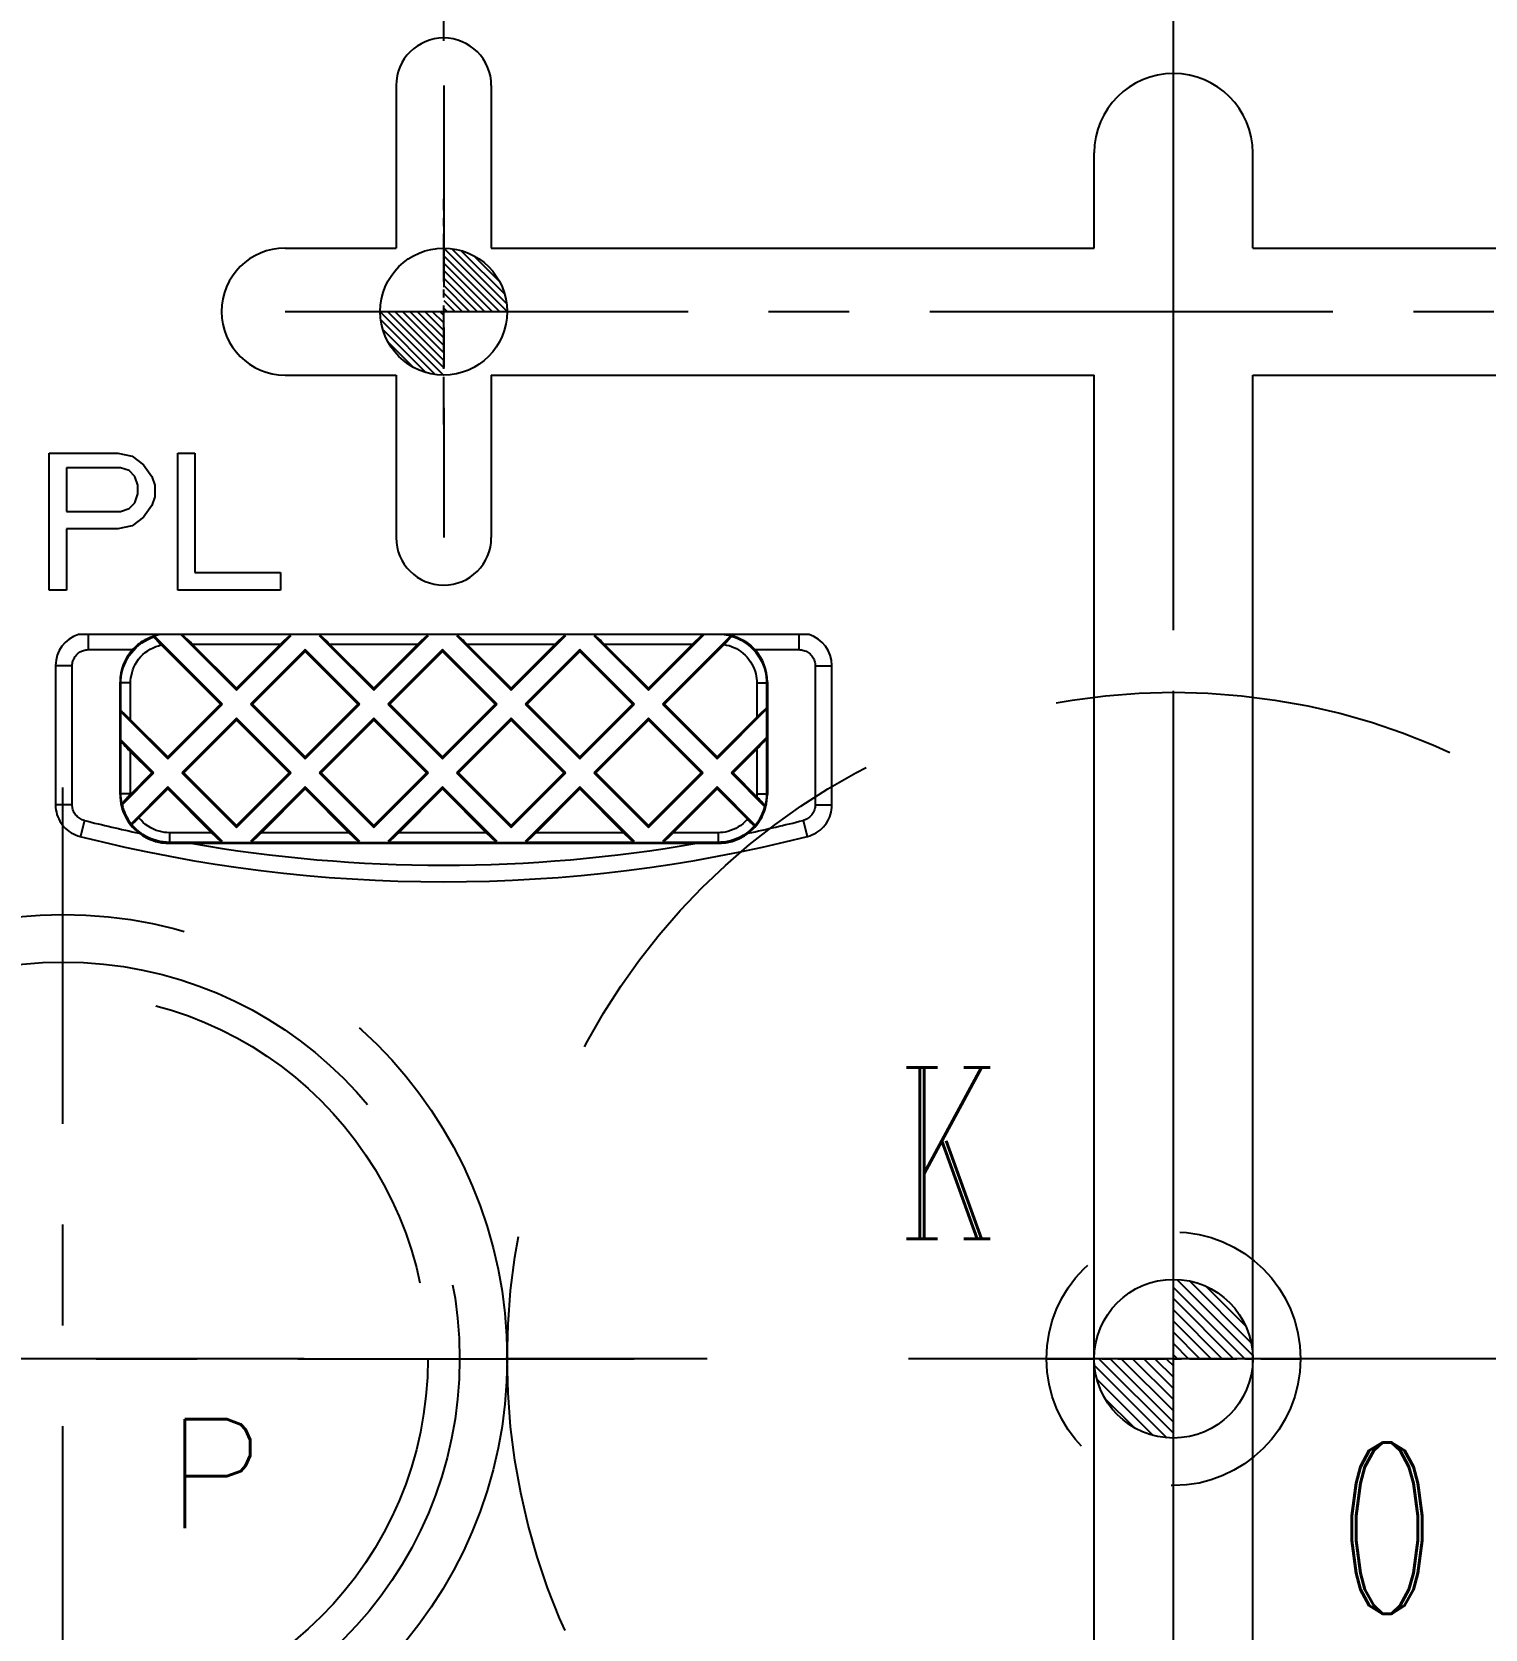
# Model space of a CAD drawing. Header units: inches. Extents: x 139745 to 140613, y -44509 to -43895.
# Drawn here: x 140148.6 to 140194.4, y -44077.8 to -44027.5 of the extents above; entities that cross this region are included whole.
import ezdxf

# ---------------------------------------------------------------- set-up
doc = ezdxf.new("R2010")
doc.units = ezdxf.units.IN
doc.header["$LTSCALE"] = 2
doc.header["$MEASUREMENT"] = 0
for name, pattern in [('CENTER', [50.8, 31.75, -6.35, 6.35, -6.35]), ('CENTER2', [1.125, 0.75, -0.125, 0.125, -0.125]), ('HIDDEN', [9.525, 6.35, -3.175]), ('HIDDEN2', [4.7625, 3.175, -1.5875])]:
    doc.linetypes.add(name, pattern=pattern)
doc.layers.get('0').update_dxf_attribs({"linetype": 'CONTINUOUS'})
for name, color, linetype in [('CAV-COR', 1, 'CONTINUOUS'), ('DEFAULT_1', 7, 'CENTER'), ('PIN', 4, 'CONTINUOUS'), ('PIN-H', 2, 'HIDDEN2'), ('Ru', 8, 'CONTINUOUS'), ('SP', 3, 'CONTINUOUS')]:
    doc.layers.add(name, color=color, linetype=linetype)
doc.layers.add('dim', color=3, linetype='CONTINUOUS', lineweight=15)
doc.styles.add('ROMANC', font='romanc', dxfattribs={"width": 0.6, "height": 1})
doc.styles.get("Standard").update_dxf_attribs({"font": 'txt.shx', "width": 0.67})

# ---------------------------------------------------------------- blocks, each defined once
blk = doc.blocks.new('20160905.191121')
at = {"color": 8, "linetype": 'HIDDEN'}
blk.add_circle((0, 0), 14, dxfattribs=at)
at = {"layer": 'SP', "linetype": 'CENTER', "ltscale": 0.25}
for p, q in [((0, -18), (0, 18)), ((-18, 0), (18, 0))]:
    blk.add_line(p, q, dxfattribs=at)
at = {"layer": 'SP', "linetype": 'HIDDEN'}
for radius in [12.5, 11.5]:
    blk.add_circle((0, 0), radius, dxfattribs=at)
at = {"layer": 'dim', "insert": (-3.966, -4.537), "char_height": 3.0475, "attachment_point": 5}
blk.add_mtext('Ø25', dxfattribs=at)
at = {"layer": 'SP'}
for s, p in [('S', (-4.561, 2.519)), ('P', (3.25, -5.343))]:
    blk.add_text(s, height=3.436, dxfattribs=at).set_placement(p)

msp = doc.modelspace()

# ---------------------------------------------------------------- hatches: boundary and pattern name
at = {"layer": 'PIN', "linetype": 'Continuous'}
h = msp.add_hatch(dxfattribs=at)
h.set_pattern_fill('ANSI31', color=155, scale=1.333333, angle=90, style=0)
h.set_pattern_definition([(135, (140344.06835, -44048.93252), (-0.11785113, -0.11785113), [])])
h.paths.add_polyline_path([(140161.595, -44036.275), (140159.595, -44036.275, 0.414214), (140161.595, -44038.275)])
h.paths.add_polyline_path([(140161.595, -44034.275), (140161.595, -44036.275), (140163.595, -44036.275, 0.414214)])
h = msp.add_hatch(dxfattribs=at)
h.set_pattern_fill('ANSI31', color=5, scale=2, angle=90, style=0)
h.set_pattern_definition([(135, (140389.87746, -44083.5147), (-0.1767767, -0.1767767), [])])
h.paths.add_polyline_path([(140184.595, -44069.275), (140182.095, -44069.275, 0.414214), (140184.595, -44071.775)])
h.paths.add_polyline_path([(140184.595, -44066.775), (140184.595, -44069.275), (140187.095, -44069.275, 0.414214)])

# ---------------------------------------------------------------- linework, layer by layer
at = {"linetype": 'CENTER', "ltscale": 0.5}
for p, q in [((140184.595, -44194.275), (140184.595, -43944.275)), ((140309.595, -44069.275), (140059.595, -44069.275))]:
    msp.add_line(p, q, dxfattribs=at)
at = {"color": 251, "linetype": 'HIDDEN'}
msp.add_circle((140184.595, -44069.275), 21, dxfattribs=at)
at = {"layer": 'CAV-COR', "linetype": 'ByBlock'}
for p, q in [((140149.165, -44045.053), (140149.165, -44040.737)), ((140149.165, -44040.737), (140151.322, -44040.737)), ((140149.704, -44041.197), (140149.704, -44042.574)), ((140151.412, -44041.197), (140149.704, -44041.197)), ((140151.322, -44040.737), (140151.772, -44040.829)), ((140151.682, -44041.288), (140151.412, -44041.197)), ((140151.772, -44040.829), (140152.132, -44041.105)), ((140152.132, -44041.105), (140152.401, -44041.472)), ((140153.211, -44045.053), (140153.211, -44040.737)), ((140153.211, -44040.737), (140153.75, -44040.737)), ((140153.75, -44040.737), (140153.75, -44044.502)), ((140151.862, -44041.472), (140151.682, -44041.288)), ((140151.952, -44041.748), (140151.862, -44041.472)), ((140152.401, -44041.472), (140152.491, -44041.748)), ((140151.862, -44042.299), (140151.952, -44042.023)), ((140151.952, -44042.023), (140151.952, -44041.748)), ((140152.491, -44042.115), (140152.401, -44042.39)), ((140152.491, -44041.748), (140152.491, -44042.115)), ((140149.704, -44042.574), (140151.412, -44042.574)), ((140151.412, -44042.574), (140151.682, -44042.482)), ((140151.682, -44042.482), (140151.862, -44042.299)), ((140152.401, -44042.39), (140152.132, -44042.758)), ((140149.704, -44043.125), (140149.704, -44045.053)), ((140151.322, -44043.125), (140149.704, -44043.125)), ((140151.772, -44043.033), (140151.322, -44043.125)), ((140152.132, -44042.758), (140151.772, -44043.033)), ((140153.75, -44044.502), (140156.448, -44044.502)), ((140156.448, -44044.502), (140156.448, -44045.053)), ((140149.704, -44045.053), (140149.165, -44045.053)), ((140156.448, -44045.053), (140153.211, -44045.053)), ((140173.109, -44046.452), (140150.082, -44046.452)), ((140150.396, -44046.929), (140150.396, -44046.452)), ((140154.622, -44048.652), (140152.488, -44046.518)), ((140153.305, -44046.452), (140155.064, -44048.21)), ((140153.672, -44046.755), (140155.064, -44048.147)), ((140153.672, -44046.755), (140156.456, -44046.755)), ((140155.064, -44048.21), (140156.786, -44046.488)), ((140155.064, -44048.147), (140156.456, -44046.755)), ((140156.786, -44046.488), (140156.749, -44046.452)), ((140157.706, -44046.452), (140157.669, -44046.488)), ((140157.669, -44046.488), (140159.391, -44048.21)), ((140157.999, -44046.755), (140159.391, -44048.147)), ((140157.999, -44046.755), (140160.783, -44046.755)), ((140159.391, -44048.21), (140161.113, -44046.488)), ((140160.783, -44046.755), (140159.391, -44048.147)), ((140161.113, -44046.488), (140161.077, -44046.452)), ((140162.033, -44046.452), (140161.997, -44046.488)), ((140161.997, -44046.488), (140163.719, -44048.21)), ((140162.327, -44046.755), (140163.719, -44048.147)), ((140162.327, -44046.755), (140165.111, -44046.755)), ((140163.719, -44048.21), (140165.441, -44046.488)), ((140165.111, -44046.755), (140163.719, -44048.147)), ((140165.441, -44046.488), (140165.404, -44046.452)), ((140166.361, -44046.452), (140166.324, -44046.488)), ((140166.324, -44046.488), (140168.046, -44048.21)), ((140168.046, -44048.147), (140166.654, -44046.755)), ((140166.654, -44046.755), (140169.438, -44046.755)), ((140168.046, -44048.21), (140169.805, -44046.452)), ((140169.438, -44046.755), (140168.046, -44048.147)), ((140170.64, -44046.5), (140168.488, -44048.652)), ((140170.433, -44046.77), (140170.463, -44046.74)), ((140172.795, -44046.929), (140172.795, -44046.452)), ((140150.396, -44046.929), (140151.789, -44046.929)), ((140157.227, -44046.93), (140155.505, -44048.652)), ((140157.227, -44046.993), (140155.569, -44048.652)), ((140157.227, -44046.93), (140157.227, -44046.993)), ((140158.949, -44048.652), (140157.227, -44046.93)), ((140157.227, -44046.993), (140158.886, -44048.652)), ((140161.555, -44046.93), (140159.833, -44048.652)), ((140161.555, -44046.993), (140159.896, -44048.652)), ((140161.555, -44046.93), (140161.555, -44046.993)), ((140163.277, -44048.652), (140161.555, -44046.93)), ((140161.555, -44046.993), (140163.214, -44048.652)), ((140165.882, -44046.93), (140164.16, -44048.652)), ((140165.882, -44046.993), (140164.224, -44048.652)), ((140165.882, -44046.93), (140165.882, -44046.993)), ((140167.604, -44048.652), (140165.882, -44046.93)), ((140167.541, -44048.652), (140165.882, -44046.993)), ((140170.433, -44046.77), (140168.551, -44048.652)), ((140171.402, -44046.929), (140172.795, -44046.929)), ((140149.363, -44047.426), (140149.363, -44051.829)), ((140149.376, -44047.439), (140149.363, -44047.426)), ((140149.886, -44047.439), (140149.376, -44047.439)), ((140149.886, -44051.818), (140149.886, -44047.439)), ((140173.305, -44047.439), (140173.305, -44051.818)), ((140173.305, -44047.439), (140173.815, -44047.439)), ((140173.815, -44047.439), (140173.828, -44047.426)), ((140173.828, -44051.829), (140173.828, -44047.426)), ((140151.395, -44051.499), (140151.395, -44047.954)), ((140151.42, -44047.979), (140151.395, -44047.954)), ((140151.42, -44048.869), (140151.42, -44047.979)), ((140151.726, -44047.979), (140151.42, -44047.979)), ((140151.726, -44049.137), (140151.726, -44047.979)), ((140155.064, -44048.21), (140155.064, -44048.147)), ((140159.391, -44048.21), (140159.391, -44048.147)), ((140163.719, -44048.21), (140163.719, -44048.147)), ((140168.046, -44048.21), (140168.046, -44048.147)), ((140171.465, -44047.979), (140171.465, -44049.056)), ((140171.465, -44047.979), (140171.77, -44047.979)), ((140171.77, -44047.979), (140171.795, -44047.954)), ((140171.77, -44047.979), (140171.77, -44048.788)), ((140171.795, -44047.954), (140171.795, -44051.499)), ((140152.9, -44050.311), (140154.559, -44048.652)), ((140152.9, -44050.374), (140154.622, -44048.652)), ((140154.622, -44048.652), (140154.559, -44048.652)), ((140155.505, -44048.652), (140157.227, -44050.374)), ((140155.505, -44048.652), (140155.569, -44048.652)), ((140155.569, -44048.652), (140157.227, -44050.311)), ((140158.886, -44048.652), (140157.227, -44050.311)), ((140157.227, -44050.374), (140158.949, -44048.652)), ((140158.949, -44048.652), (140158.886, -44048.652)), ((140159.833, -44048.652), (140161.555, -44050.374)), ((140159.833, -44048.652), (140159.896, -44048.652)), ((140159.896, -44048.652), (140161.555, -44050.311)), ((140163.214, -44048.652), (140161.555, -44050.311)), ((140161.555, -44050.374), (140163.277, -44048.652)), ((140163.277, -44048.652), (140163.214, -44048.652)), ((140164.16, -44048.652), (140165.882, -44050.374)), ((140164.16, -44048.652), (140164.224, -44048.652)), ((140164.224, -44048.652), (140165.882, -44050.311)), ((140167.541, -44048.652), (140165.882, -44050.311)), ((140165.882, -44050.374), (140167.604, -44048.652)), ((140167.604, -44048.652), (140167.541, -44048.652)), ((140168.488, -44048.652), (140170.21, -44050.374)), ((140168.488, -44048.652), (140168.551, -44048.652)), ((140170.21, -44050.311), (140168.551, -44048.652)), ((140151.42, -44048.869), (140151.419, -44048.892)), ((140151.419, -44049.776), (140151.419, -44048.892)), ((140151.419, -44048.892), (140152.9, -44050.374)), ((140151.726, -44049.137), (140152.9, -44050.311)), ((140155.064, -44049.094), (140153.342, -44050.816)), ((140155.064, -44049.157), (140153.405, -44050.816)), ((140155.064, -44049.094), (140155.064, -44049.157)), ((140156.786, -44050.816), (140155.064, -44049.094)), ((140155.064, -44049.157), (140156.723, -44050.816)), ((140159.391, -44049.094), (140157.669, -44050.816)), ((140159.391, -44049.157), (140157.732, -44050.816)), ((140159.391, -44049.094), (140159.391, -44049.157)), ((140161.113, -44050.816), (140159.391, -44049.094)), ((140159.391, -44049.157), (140161.05, -44050.816)), ((140163.719, -44049.094), (140161.997, -44050.816)), ((140163.719, -44049.157), (140162.06, -44050.816)), ((140163.719, -44049.094), (140163.719, -44049.157)), ((140165.441, -44050.816), (140163.719, -44049.094)), ((140163.719, -44049.157), (140165.378, -44050.816)), ((140168.046, -44049.094), (140166.324, -44050.816)), ((140168.046, -44049.157), (140166.387, -44050.816)), ((140168.046, -44049.094), (140168.046, -44049.157)), ((140169.768, -44050.816), (140168.046, -44049.094)), ((140169.705, -44050.816), (140168.046, -44049.157)), ((140170.21, -44050.374), (140171.772, -44048.811)), ((140171.465, -44049.056), (140170.21, -44050.311)), ((140171.77, -44048.788), (140171.772, -44048.811)), ((140171.772, -44048.811), (140171.772, -44049.695)), ((140151.42, -44049.803), (140151.419, -44049.776)), ((140152.458, -44050.816), (140151.419, -44049.776)), ((140171.772, -44049.695), (140170.652, -44050.816)), ((140171.77, -44049.722), (140171.772, -44049.695)), ((140171.77, -44049.722), (140171.77, -44051.474)), ((140151.42, -44051.474), (140151.42, -44049.803)), ((140151.726, -44051.484), (140151.726, -44050.147)), ((140151.726, -44050.147), (140152.395, -44050.816)), ((140171.465, -44050.066), (140170.715, -44050.816)), ((140152.9, -44050.374), (140152.9, -44050.311)), ((140157.227, -44050.374), (140157.227, -44050.311)), ((140161.555, -44050.374), (140161.555, -44050.311)), ((140165.882, -44050.374), (140165.882, -44050.311)), ((140170.21, -44050.374), (140170.21, -44050.311)), ((140151.457, -44051.817), (140152.458, -44050.816)), ((140151.708, -44051.502), (140152.395, -44050.816)), ((140152.9, -44051.257), (140151.741, -44052.416)), ((140152.458, -44050.816), (140152.395, -44050.816)), ((140152.9, -44051.257), (140152.9, -44051.32)), ((140154.622, -44052.979), (140152.9, -44051.257)), ((140153.342, -44050.816), (140155.064, -44052.538)), ((140153.342, -44050.816), (140153.405, -44050.816)), ((140153.405, -44050.816), (140155.064, -44052.474)), ((140156.723, -44050.816), (140155.064, -44052.474)), ((140155.064, -44052.538), (140156.786, -44050.816)), ((140157.227, -44051.257), (140155.505, -44052.979)), ((140156.786, -44050.816), (140156.723, -44050.816)), ((140157.227, -44051.257), (140157.227, -44051.32)), ((140158.949, -44052.979), (140157.227, -44051.257)), ((140157.669, -44050.816), (140159.391, -44052.538)), ((140157.669, -44050.816), (140157.732, -44050.816)), ((140157.732, -44050.816), (140159.391, -44052.474)), ((140161.05, -44050.816), (140159.391, -44052.474)), ((140159.391, -44052.538), (140161.113, -44050.816)), ((140161.555, -44051.257), (140159.833, -44052.979)), ((140161.113, -44050.816), (140161.05, -44050.816)), ((140161.555, -44051.257), (140161.555, -44051.32)), ((140163.277, -44052.979), (140161.555, -44051.257)), ((140161.997, -44050.816), (140163.719, -44052.538)), ((140161.997, -44050.816), (140162.06, -44050.816)), ((140162.06, -44050.816), (140163.719, -44052.474)), ((140165.378, -44050.816), (140163.719, -44052.474)), ((140163.719, -44052.538), (140165.441, -44050.816)), ((140165.882, -44051.257), (140164.16, -44052.979)), ((140165.441, -44050.816), (140165.378, -44050.816)), ((140165.882, -44051.257), (140165.882, -44051.32)), ((140167.604, -44052.979), (140165.882, -44051.257)), ((140166.324, -44050.816), (140168.046, -44052.538)), ((140166.324, -44050.816), (140166.387, -44050.816)), ((140166.387, -44050.816), (140168.046, -44052.474)), ((140169.705, -44050.816), (140168.046, -44052.474)), ((140168.046, -44052.538), (140169.768, -44050.816)), ((140170.21, -44051.257), (140168.488, -44052.979)), ((140169.768, -44050.816), (140169.705, -44050.816)), ((140170.21, -44051.257), (140170.21, -44051.32)), ((140171.413, -44052.461), (140170.21, -44051.257)), ((140170.652, -44050.816), (140171.718, -44051.881)), ((140170.652, -44050.816), (140170.715, -44050.816)), ((140171.478, -44051.579), (140170.715, -44050.816)), ((140151.42, -44051.474), (140151.395, -44051.499)), ((140151.726, -44051.474), (140151.42, -44051.474)), ((140151.673, -44051.538), (140151.64, -44051.572)), ((140151.708, -44051.502), (140151.673, -44051.538)), ((140152.9, -44051.32), (140151.989, -44052.232)), ((140152.9, -44051.32), (140154.278, -44052.698)), ((140157.227, -44051.32), (140155.85, -44052.698)), ((140157.227, -44051.32), (140158.605, -44052.698)), ((140161.555, -44051.32), (140160.177, -44052.698)), ((140161.555, -44051.32), (140162.932, -44052.698)), ((140165.882, -44051.32), (140164.505, -44052.698)), ((140165.882, -44051.32), (140167.26, -44052.698)), ((140170.21, -44051.32), (140168.832, -44052.698)), ((140171.165, -44052.276), (140170.21, -44051.32)), ((140171.465, -44051.474), (140171.77, -44051.474)), ((140171.77, -44051.474), (140171.795, -44051.499)), ((140149.376, -44051.818), (140149.363, -44051.829)), ((140149.886, -44051.818), (140149.376, -44051.818)), ((140171.721, -44051.859), (140171.718, -44051.881)), ((140173.305, -44051.818), (140173.815, -44051.818)), ((140173.815, -44051.818), (140173.828, -44051.829)), ((140150.271, -44052.313), (140150.146, -44052.807)), ((140152.95, -44052.698), (140152.95, -44053.004)), ((140154.278, -44052.698), (140152.95, -44052.698)), ((140155.064, -44052.538), (140155.064, -44052.474)), ((140158.605, -44052.698), (140155.85, -44052.698)), ((140159.391, -44052.538), (140159.391, -44052.474)), ((140162.932, -44052.698), (140160.177, -44052.698)), ((140163.719, -44052.538), (140163.719, -44052.474)), ((140167.26, -44052.698), (140164.505, -44052.698)), ((140168.046, -44052.538), (140168.046, -44052.474)), ((140170.241, -44052.698), (140168.832, -44052.698)), ((140170.241, -44052.698), (140170.241, -44053.004)), ((140172.92, -44052.313), (140173.045, -44052.807)), ((140150.146, -44052.807), (140150.132, -44052.817)), ((140152.95, -44053.004), (140152.925, -44053.029)), ((140152.925, -44053.029), (140170.266, -44053.029)), ((140154.572, -44053.004), (140152.95, -44053.004)), ((140154.595, -44053.006), (140154.622, -44052.979)), ((140154.595, -44053.006), (140155.532, -44053.006)), ((140155.505, -44052.979), (140155.532, -44053.006)), ((140158.899, -44053.004), (140155.556, -44053.004)), ((140158.923, -44053.006), (140158.949, -44052.979)), ((140158.923, -44053.006), (140159.859, -44053.006)), ((140159.833, -44052.979), (140159.859, -44053.006)), ((140163.227, -44053.004), (140159.883, -44053.004)), ((140163.25, -44053.006), (140163.277, -44052.979)), ((140163.25, -44053.006), (140164.187, -44053.006)), ((140164.16, -44052.979), (140164.187, -44053.006)), ((140167.554, -44053.004), (140164.211, -44053.004)), ((140167.578, -44053.006), (140167.604, -44052.979)), ((140167.578, -44053.006), (140168.514, -44053.006)), ((140168.488, -44052.979), (140168.514, -44053.006)), ((140170.241, -44053.004), (140168.538, -44053.004)), ((140170.241, -44053.004), (140170.266, -44053.029)), ((140173.045, -44052.807), (140173.059, -44052.817))]:
    msp.add_line(p, q, dxfattribs=at)
for points in [[(140151.42, -44047.979), (140151.423, -44047.89), (140151.431, -44047.798), (140151.445, -44047.704), (140151.466, -44047.606), (140151.495, -44047.507), (140151.531, -44047.408), (140151.575, -44047.309), (140151.626, -44047.212), (140151.686, -44047.118), (140151.752, -44047.028), (140151.826, -44046.942), (140151.905, -44046.861), (140151.991, -44046.787), (140152.081, -44046.72), (140152.175, -44046.66), (140152.271, -44046.608), (140152.37, -44046.563), (140152.47, -44046.526)], [(140151.789, -44046.929), (140151.826, -44046.889), (140151.867, -44046.849), (140151.909, -44046.81), (140151.954, -44046.771), (140152.002, -44046.733), (140152.052, -44046.697), (140152.105, -44046.661), (140152.161, -44046.627), (140152.219, -44046.595), (140152.279, -44046.565), (140152.342, -44046.537), (140152.407, -44046.512), (140152.475, -44046.489), (140152.545, -44046.469), (140152.619, -44046.452)], [(140152.47, -44046.526), (140152.469, -44046.528), (140152.469, -44046.53), (140152.47, -44046.534), (140152.473, -44046.539), (140152.477, -44046.545), (140152.481, -44046.552), (140152.487, -44046.561), (140152.494, -44046.57), (140152.502, -44046.58), (140152.511, -44046.59), (140152.52, -44046.602), (140152.53, -44046.614), (140152.541, -44046.626), (140152.553, -44046.639), (140152.565, -44046.653), (140152.578, -44046.667), (140152.591, -44046.681), (140152.604, -44046.695), (140152.618, -44046.709), (140152.632, -44046.724), (140152.646, -44046.738), (140152.66, -44046.753), (140152.675, -44046.768), (140154.559, -44048.652)], [(140170.463, -44046.74), (140170.478, -44046.725), (140170.492, -44046.709), (140170.507, -44046.694), (140170.521, -44046.68), (140170.535, -44046.665), (140170.548, -44046.65), (140170.561, -44046.636), (140170.574, -44046.623), (140170.586, -44046.609), (140170.597, -44046.596), (140170.608, -44046.584), (140170.618, -44046.572), (140170.627, -44046.561), (140170.635, -44046.551), (140170.642, -44046.542), (140170.648, -44046.533), (140170.652, -44046.526), (140170.656, -44046.52), (140170.659, -44046.515), (140170.66, -44046.511), (140170.66, -44046.508), (140170.658, -44046.507)], [(140170.572, -44046.452), (140170.645, -44046.469), (140170.716, -44046.489), (140170.784, -44046.512), (140170.849, -44046.537), (140170.912, -44046.565), (140170.972, -44046.595), (140171.03, -44046.627), (140171.086, -44046.661), (140171.139, -44046.697), (140171.189, -44046.733), (140171.237, -44046.771), (140171.282, -44046.81), (140171.324, -44046.849), (140171.364, -44046.889), (140171.402, -44046.929)], [(140170.658, -44046.507), (140170.763, -44046.541), (140170.866, -44046.583), (140170.968, -44046.633), (140171.067, -44046.691), (140171.163, -44046.758), (140171.253, -44046.832), (140171.338, -44046.913), (140171.417, -44047), (140171.488, -44047.093), (140171.551, -44047.189), (140171.606, -44047.289), (140171.653, -44047.391), (140171.691, -44047.493), (140171.722, -44047.596), (140171.744, -44047.696), (140171.759, -44047.794), (140171.768, -44047.888), (140171.77, -44047.979)], [(140149.886, -44047.439), (140149.887, -44047.401), (140149.892, -44047.364), (140149.899, -44047.326), (140149.908, -44047.29), (140149.921, -44047.253), (140149.936, -44047.218), (140149.954, -44047.185), (140149.974, -44047.152), (140149.997, -44047.122), (140150.022, -44047.093), (140150.049, -44047.066), (140150.078, -44047.041), (140150.109, -44047.018), (140150.141, -44046.998), (140150.175, -44046.98), (140150.21, -44046.965), (140150.246, -44046.952), (140150.283, -44046.942), (140150.32, -44046.935), (140150.358, -44046.931), (140150.396, -44046.929)], [(140151.726, -44047.979), (140151.728, -44047.901), (140151.736, -44047.821), (140151.75, -44047.74), (140151.771, -44047.654), (140151.798, -44047.567), (140151.832, -44047.481), (140151.874, -44047.396), (140151.924, -44047.312), (140151.98, -44047.233), (140152.043, -44047.158), (140152.113, -44047.087), (140152.187, -44047.022), (140152.265, -44046.965), (140152.348, -44046.914), (140152.433, -44046.87), (140152.517, -44046.833), (140152.603, -44046.805), (140152.69, -44046.783)], [(140170.433, -44046.77), (140170.51, -44046.784), (140170.587, -44046.804), (140170.663, -44046.83), (140170.74, -44046.862), (140170.818, -44046.899), (140170.892, -44046.943), (140170.964, -44046.992), (140171.034, -44047.047), (140171.099, -44047.106), (140171.159, -44047.171), (140171.215, -44047.239), (140171.266, -44047.31), (140171.31, -44047.384), (140171.349, -44047.461), (140171.382, -44047.538), (140171.409, -44047.615), (140171.43, -44047.692), (140171.446, -44047.768), (140171.457, -44047.84), (140171.463, -44047.91), (140171.465, -44047.979)], [(140172.795, -44046.929), (140172.833, -44046.931), (140172.871, -44046.935), (140172.908, -44046.942), (140172.945, -44046.952), (140172.981, -44046.965), (140173.016, -44046.98), (140173.05, -44046.998), (140173.082, -44047.018), (140173.113, -44047.041), (140173.142, -44047.066), (140173.169, -44047.093), (140173.194, -44047.121), (140173.216, -44047.152), (140173.237, -44047.185), (140173.255, -44047.218), (140173.27, -44047.253), (140173.282, -44047.29), (140173.292, -44047.326), (140173.299, -44047.363), (140173.303, -44047.401), (140173.305, -44047.439)], [(140171.465, -44050.066), (140171.464, -44051.484), (140171.464, -44051.493), (140171.464, -44051.503), (140171.464, -44051.513), (140171.464, -44051.523), (140171.463, -44051.532), (140171.463, -44051.542), (140171.462, -44051.552), (140171.461, -44051.562)], [(140151.395, -44051.499), (140151.398, -44051.592), (140151.407, -44051.685), (140151.421, -44051.777), (140151.441, -44051.868), (140151.466, -44051.959), (140151.497, -44052.048), (140151.533, -44052.133), (140151.574, -44052.217), (140151.62, -44052.298), (140151.672, -44052.376), (140151.728, -44052.451), (140151.788, -44052.523), (140151.853, -44052.59), (140151.922, -44052.654), (140151.995, -44052.714)], [(140151.454, -44051.794), (140151.447, -44051.757), (140151.44, -44051.72), (140151.435, -44051.684), (140151.43, -44051.648), (140151.427, -44051.612), (140151.424, -44051.577), (140151.422, -44051.542), (140151.421, -44051.508), (140151.42, -44051.474)], [(140151.551, -44051.667), (140151.539, -44051.682), (140151.526, -44051.696), (140151.515, -44051.709), (140151.504, -44051.722), (140151.494, -44051.734), (140151.485, -44051.745), (140151.477, -44051.755), (140151.47, -44051.765), (140151.464, -44051.773), (140151.46, -44051.78), (140151.457, -44051.786), (140151.455, -44051.791), (140151.454, -44051.794)], [(140151.64, -44051.572), (140151.624, -44051.589), (140151.609, -44051.605), (140151.594, -44051.621), (140151.579, -44051.637), (140151.565, -44051.652), (140151.551, -44051.667)], [(140171.196, -44052.714), (140171.269, -44052.654), (140171.338, -44052.59), (140171.403, -44052.523), (140171.463, -44052.451), (140171.519, -44052.376), (140171.57, -44052.298), (140171.617, -44052.217), (140171.658, -44052.134), (140171.694, -44052.048), (140171.725, -44051.959), (140171.75, -44051.868), (140171.77, -44051.777), (140171.784, -44051.685), (140171.793, -44051.592), (140171.795, -44051.499)], [(140171.573, -44051.677), (140171.558, -44051.662), (140171.543, -44051.646), (140171.527, -44051.629), (140171.511, -44051.613), (140171.478, -44051.579)], [(140171.721, -44051.859), (140171.721, -44051.856), (140171.719, -44051.852), (140171.716, -44051.846), (140171.712, -44051.84), (140171.707, -44051.831), (140171.7, -44051.822), (140171.692, -44051.812), (140171.684, -44051.802), (140171.674, -44051.79), (140171.664, -44051.778), (140171.652, -44051.765), (140171.641, -44051.751), (140171.628, -44051.737), (140171.615, -44051.723), (140171.602, -44051.708), (140171.588, -44051.693), (140171.573, -44051.677)], [(140171.77, -44051.474), (140171.77, -44051.515), (140171.768, -44051.556), (140171.765, -44051.598), (140171.761, -44051.64), (140171.756, -44051.683), (140171.75, -44051.726), (140171.742, -44051.77), (140171.732, -44051.815), (140171.721, -44051.859)], [(140149.363, -44051.829), (140149.365, -44051.904), (140149.374, -44051.979), (140149.387, -44052.052), (140149.406, -44052.124), (140149.431, -44052.195), (140149.46, -44052.264), (140149.495, -44052.331), (140149.534, -44052.395), (140149.578, -44052.455), (140149.626, -44052.513), (140149.679, -44052.567), (140149.734, -44052.616), (140149.794, -44052.662), (140149.857, -44052.703), (140149.922, -44052.739), (140149.99, -44052.77), (140150.06, -44052.796), (140150.132, -44052.817)], [(140150.271, -44052.313), (140150.235, -44052.302), (140150.2, -44052.289), (140150.166, -44052.273), (140150.133, -44052.255), (140150.102, -44052.235), (140150.072, -44052.212), (140150.044, -44052.187), (140150.018, -44052.16), (140149.994, -44052.132), (140149.972, -44052.101), (140149.952, -44052.069), (140149.935, -44052.036), (140149.92, -44052.001), (140149.908, -44051.966), (140149.898, -44051.929), (140149.891, -44051.893), (140149.887, -44051.856), (140149.886, -44051.818)], [(140151.755, -44052.428), (140151.758, -44052.429), (140151.763, -44052.427), (140151.771, -44052.424), (140151.781, -44052.417), (140151.793, -44052.409), (140151.807, -44052.398), (140151.822, -44052.386), (140151.84, -44052.371), (140151.859, -44052.355), (140151.878, -44052.337), (140151.899, -44052.318), (140151.921, -44052.298), (140151.943, -44052.277), (140151.966, -44052.255), (140151.989, -44052.232)], [(140152.95, -44052.698), (140152.872, -44052.697), (140152.792, -44052.689), (140152.709, -44052.674), (140152.623, -44052.653), (140152.535, -44052.626), (140152.449, -44052.591), (140152.363, -44052.548), (140152.279, -44052.497), (140152.199, -44052.441), (140152.125, -44052.377), (140152.055, -44052.308), (140151.989, -44052.232)], [(140171.165, -44052.276), (140171.099, -44052.346), (140171.029, -44052.41), (140170.956, -44052.467), (140170.878, -44052.519), (140170.797, -44052.564), (140170.715, -44052.602), (140170.633, -44052.634), (140170.549, -44052.658), (140170.468, -44052.677), (140170.39, -44052.69), (140170.314, -44052.697), (140170.241, -44052.698)], [(140171.165, -44052.276), (140171.188, -44052.299), (140171.211, -44052.321), (140171.233, -44052.342), (140171.254, -44052.362), (140171.275, -44052.381), (140171.295, -44052.399), (140171.314, -44052.415), (140171.331, -44052.43), (140171.347, -44052.442), (140171.361, -44052.453), (140171.373, -44052.461), (140171.383, -44052.468), (140171.391, -44052.472), (140171.396, -44052.473), (140171.4, -44052.473)], [(140173.305, -44051.818), (140173.304, -44051.856), (140173.299, -44051.893), (140173.293, -44051.929), (140173.283, -44051.966), (140173.271, -44052.001), (140173.256, -44052.036), (140173.239, -44052.069), (140173.219, -44052.101), (140173.197, -44052.131), (140173.173, -44052.16), (140173.147, -44052.187), (140173.119, -44052.212), (140173.089, -44052.235), (140173.058, -44052.255), (140173.025, -44052.273), (140172.991, -44052.289), (140172.956, -44052.302), (140172.92, -44052.313)], [(140173.059, -44052.817), (140173.131, -44052.796), (140173.201, -44052.77), (140173.269, -44052.739), (140173.335, -44052.702), (140173.398, -44052.661), (140173.457, -44052.616), (140173.513, -44052.566), (140173.565, -44052.512), (140173.614, -44052.455), (140173.657, -44052.394), (140173.697, -44052.33), (140173.731, -44052.263), (140173.76, -44052.195), (140173.785, -44052.124), (140173.804, -44052.052), (140173.817, -44051.978), (140173.825, -44051.904), (140173.828, -44051.829)], [(140152.95, -44053.004), (140152.854, -44053.001), (140152.753, -44052.991), (140152.649, -44052.974), (140152.543, -44052.949), (140152.435, -44052.914), (140152.327, -44052.871), (140152.22, -44052.819), (140152.117, -44052.757), (140152.017, -44052.686), (140151.923, -44052.608), (140151.836, -44052.522), (140151.755, -44052.428)], [(140151.995, -44052.714), (140152.055, -44052.758), (140152.115, -44052.797), (140152.175, -44052.832), (140152.233, -44052.864), (140152.291, -44052.891), (140152.347, -44052.916), (140152.402, -44052.937), (140152.456, -44052.955), (140152.508, -44052.971), (140152.559, -44052.985), (140152.607, -44052.996), (140152.655, -44053.005), (140152.702, -44053.013), (140152.747, -44053.019), (140152.792, -44053.023), (140152.837, -44053.027), (140152.882, -44053.029), (140152.925, -44053.029)], [(140171.4, -44052.473), (140171.318, -44052.56), (140171.231, -44052.641), (140171.138, -44052.713), (140171.041, -44052.778), (140170.94, -44052.835), (140170.837, -44052.883), (140170.733, -44052.923), (140170.629, -44052.954), (140170.527, -44052.977), (140170.429, -44052.992), (140170.333, -44053.001), (140170.241, -44053.004)], [(140170.266, -44053.029), (140170.309, -44053.029), (140170.354, -44053.027), (140170.398, -44053.023), (140170.443, -44053.019), (140170.489, -44053.013), (140170.536, -44053.005), (140170.583, -44052.996), (140170.632, -44052.985), (140170.683, -44052.971), (140170.735, -44052.955), (140170.789, -44052.937), (140170.844, -44052.916), (140170.9, -44052.891), (140170.957, -44052.864), (140171.016, -44052.832), (140171.075, -44052.797), (140171.136, -44052.758), (140171.196, -44052.714)]]:
    msp.add_lwpolyline(points, dxfattribs=at)
for radius, start, end in [(46.186, 255.8065, 258.0027), (46.186, 281.9973, 284.1935), (46.709, 255.7934, 284.2066), (46.186, 260.0584, 279.9416)]:
    msp.add_arc((140161.595, -44007.537), radius, start, end, dxfattribs=at)
for centre, major_axis, ratio, start_param, end_param in [((140150.383, -44047.426), (-0.721, 0.721), 0.999924, 5.797289, 7.068545), ((140153.634, -44046.755), (0.308, -0.305), 0.061627, 1.508775, 2.947652), ((140156.494, -44046.755), (0.308, 0.305), 0.061627, 0.574243, 1.632817), ((140157.961, -44046.755), (0.308, -0.305), 0.061627, 1.508775, 2.56735), ((140160.821, -44046.755), (0.308, 0.305), 0.061627, 0.574243, 1.632817), ((140162.289, -44046.755), (0.308, -0.305), 0.061627, 1.508775, 2.56735), ((140165.149, -44046.755), (0.308, 0.305), 0.061627, 0.574243, 1.632817), ((140166.616, -44046.755), (0.308, -0.305), 0.061627, 1.508775, 2.56735), ((140169.476, -44046.755), (0.308, 0.305), 0.061627, 0.193941, 1.632817), ((140170.242, -44047.977), (-1.082, -1.082), 0.999924, 3.663949, 3.85066), ((140172.808, -44047.426), (0.721, 0.721), 0.999924, 5.497825, 6.769081), ((140152.925, -44047.954), (1.082, -1.082), 0.999924, 3.193392, 3.926953), ((140170.265, -44047.954), (-1.082, -1.082), 0.999924, 2.356233, 3.089794), ((140171.465, -44049.094), (0.305, 0.308), 0.061627, 6.229891, 7.791961), ((140151.726, -44049.175), (-0.305, 0.308), 0.061627, 4.77441, 6.33648), ((140171.465, -44050.028), (0.305, 0.308), 0.061627, 4.650368, 6.212438), ((140151.726, -44050.109), (-0.305, 0.308), 0.061627, 0.070748, 1.632817), ((140152.867, -44051.557), (0.058, 1.641), 0.868538, 1.7465, 1.760551), ((140152.949, -44051.476), (1.082, 1.082), 0.999924, 2.580886, 3.017833), ((140170.242, -44051.476), (-1.082, 1.082), 0.999924, 3.227696, 3.658665), ((140152.967, -44051.457), (1.641, 0.058), 0.868538, 3.838168, 3.850131), ((140154.315, -44052.698), (0.308, -0.305), 0.061627, 4.650368, 5.816685), ((140155.812, -44052.698), (0.308, 0.305), 0.061627, 3.608093, 4.77441), ((140158.643, -44052.698), (0.308, -0.305), 0.061627, 4.650368, 5.816685), ((140160.14, -44052.698), (0.308, 0.305), 0.061627, 3.608093, 4.77441), ((140162.97, -44052.698), (0.308, -0.305), 0.061627, 4.650368, 5.816685), ((140164.467, -44052.698), (0.308, 0.305), 0.061627, 3.608093, 4.77441), ((140167.298, -44052.698), (0.308, -0.305), 0.061627, 4.650368, 5.816685), ((140168.794, -44052.698), (0.308, 0.305), 0.061627, 3.608093, 4.77441), ((140170.229, -44051.463), (1.641, -0.058), 0.868538, 5.537034, 5.548953), ((140154.878, -44052.698), (0.308, 0.305), 0.061627, 2.799134, 3.194887), ((140155.249, -44052.698), (0.308, -0.305), 0.061627, 6.229891, 6.625644), ((140159.205, -44052.698), (0.308, 0.305), 0.061627, 2.799134, 3.194887), ((140159.577, -44052.698), (0.308, -0.305), 0.061627, 6.229891, 6.625644), ((140163.533, -44052.698), (0.308, 0.305), 0.061627, 2.799134, 3.194887), ((140163.904, -44052.698), (0.308, -0.305), 0.061627, 6.229891, 6.625644), ((140167.86, -44052.698), (0.308, 0.305), 0.061627, 2.799134, 3.194887), ((140168.232, -44052.698), (0.308, -0.305), 0.061627, 6.229891, 6.625644)]:
    msp.add_ellipse(centre, major_axis=major_axis, ratio=ratio, start_param=start_param, end_param=end_param, dxfattribs=at)
at = {"layer": 'DEFAULT_1', "color": 2, "linetype": 'CENTER', "ltscale": 0.1}
msp.add_line((140161.595, -44027.748), (140161.595, -44016.802), dxfattribs=at)
at = {"layer": 'PIN', "color": 155, "linetype": 'CENTER2'}
for p, q in [((140161.595, -44039.831), (140161.595, -44032.719)), ((140158.04, -44036.275), (140165.151, -44036.275))]:
    msp.add_line(p, q, dxfattribs=at)
at = {"layer": 'PIN', "color": 5, "linetype": 'CENTER2'}
for p, q in [((140184.595, -44073.275), (140184.595, -44065.275)), ((140180.595, -44069.275), (140188.595, -44069.275))]:
    msp.add_line(p, q, dxfattribs=at)
at = {"layer": 'PIN', "color": 155, "linetype": 'Continuous'}
msp.add_circle((140161.595, -44036.275), 2, dxfattribs=at)
at = {"layer": 'PIN', "color": 5, "linetype": 'Continuous'}
msp.add_circle((140184.595, -44069.275), 2.5, dxfattribs=at)
at = {"layer": 'PIN-H'}
msp.add_circle((140184.595, -44069.275), 4, dxfattribs=at)
at = {"layer": 'Ru', "linetype": 'Continuous'}
for p, q in [((140160.095, -44029.153), (140160.095, -44034.275)), ((140163.095, -44029.153), (140163.095, -44034.275)), ((140182.095, -44034.275), (140182.095, -44031.275)), ((140187.095, -44034.275), (140187.095, -44031.275)), ((140156.595, -44034.275), (140160.095, -44034.275)), ((140163.095, -44034.275), (140182.095, -44034.275)), ((140187.095, -44034.275), (140206.095, -44034.275)), ((140156.595, -44038.275), (140160.095, -44038.275)), ((140160.095, -44038.275), (140160.095, -44043.397)), ((140163.095, -44038.275), (140163.095, -44043.397)), ((140163.095, -44038.275), (140182.095, -44038.275)), ((140182.095, -44100.275), (140182.095, -44038.275)), ((140187.095, -44100.275), (140187.095, -44038.275)), ((140187.095, -44038.275), (140206.095, -44038.275))]:
    msp.add_line(p, q, dxfattribs=at)
at = {"layer": 'Ru', "linetype": 'CENTER', "ltscale": 0.1}
msp.add_line((140161.595, -44029.153), (140161.595, -44043.397), dxfattribs=at)
at = {"layer": 'Ru', "linetype": 'CENTER', "ltscale": 0.2}
for p, q in [((140184.595, -44107.275), (140184.595, -44031.275)), ((140156.595, -44036.275), (140212.595, -44036.275))]:
    msp.add_line(p, q, dxfattribs=at)
at = {"layer": 'Ru', "linetype": 'Continuous'}
for centre, radius, start, end in [((140161.595, -44029.153), 1.5, 0, 180), ((140184.595, -44031.275), 2.5, 0, 180), ((140156.595, -44036.275), 2, 90, 270), ((140161.595, -44043.397), 1.5, 180, 0)]:
    msp.add_arc(centre, radius, start, end, dxfattribs=at)

# ---------------------------------------------------------------- block references
at = {"layer": 'SP', "linetype": 'ByBlock'}
msp.add_blockref('20160905.191121', (140149.595, -44069.275), dxfattribs=at)

# ---------------------------------------------------------------- texts
at = {"style": 'ROMANC', "width": 0.6}
for s, p in [('K', (140175.905, -44065.495)), ('O', (140189.795, -44077.315))]:
    msp.add_text(s, height=5.4, dxfattribs=at).set_placement(p)

doc.saveas('drawing.dxf')
